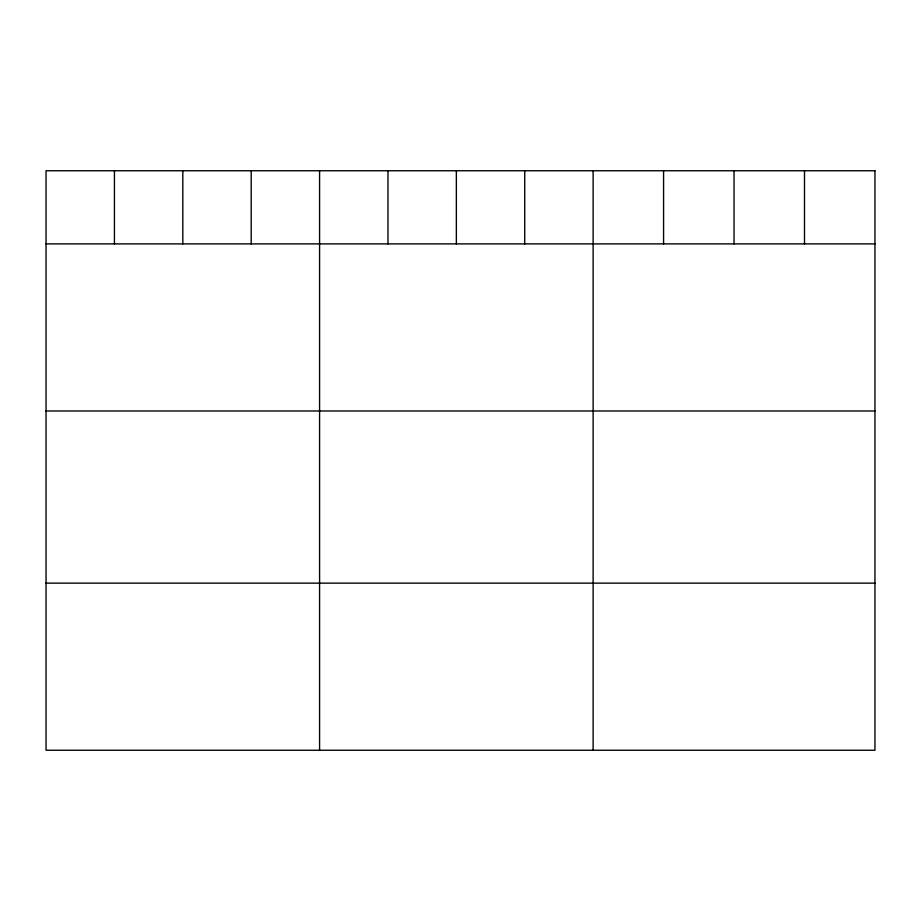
<?xml version="1.0" encoding="UTF-8"?>
<svg xmlns="http://www.w3.org/2000/svg" width="921" height="921" viewBox="0 0 921 921"><rect width="100%" height="100%" fill="white"/><g stroke="black" fill="none" stroke-linecap="round" stroke-linejoin="round"><path stroke-width="1.38" d="M46.05 243.892L874.95 243.892M46.05 410.985L874.95 410.985M46.05 583.143L874.95 583.143M804.494 170.753L804.494 243.892M734.037 170.753L734.037 243.892M663.581 170.753L663.581 243.892M593.124 170.753L593.124 750.247M524.74 170.753L524.74 243.892M456.356 170.753L456.356 243.892M387.971 170.753L387.971 243.892M319.587 170.753L319.587 750.247M251.203 170.753L251.203 243.892M182.819 170.753L182.819 243.892M114.434 170.753L114.434 243.892M874.95 170.753L46.05 170.753L46.05 750.247L874.95 750.247L874.95 170.753"/></g></svg>
